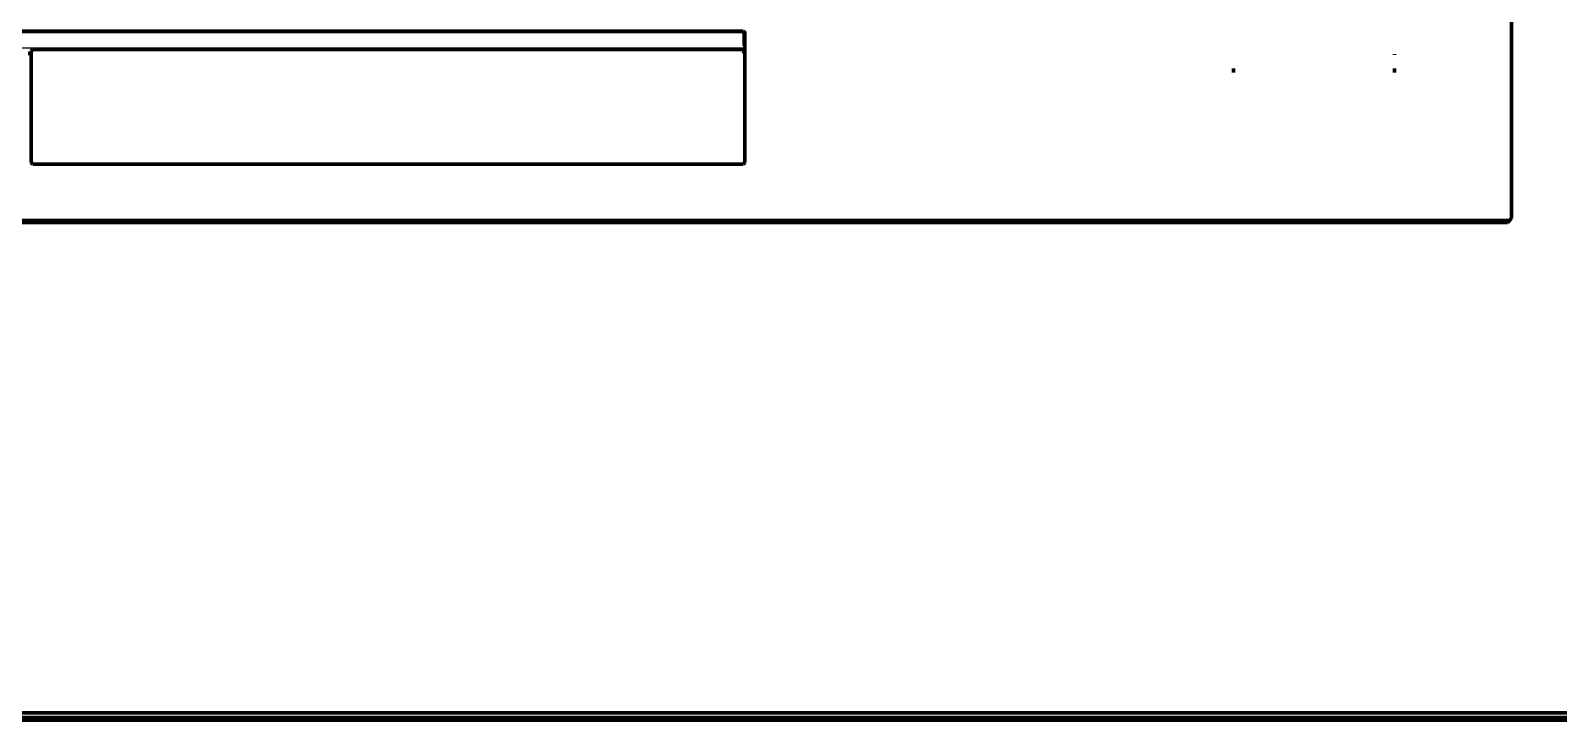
# Model space of a CAD drawing. Header units: millimetres. Extents: x 4307 to 31003, y 2809 to 20009.
# Drawn here: x 10161.6 to 10291.6, y 9454 to 9512.6 of the extents above; entities that cross this region are included whole.
import ezdxf

# ---------------------------------------------------------------- set-up
doc = ezdxf.new("R2010")
doc.units = ezdxf.units.MM
doc.layers.add('ProfileEdges', color=7, linetype='Continuous')

msp = doc.modelspace()

# ---------------------------------------------------------------- linework, layer by layer
for p, q in [((10020.43, 9512.47), (10222.2, 9512.47)), ((10222.2, 9511.33), (10222.2, 9512.47)), ((10222.2, 9511.14), (10020.43, 9511.14)), ((10222.2, 9511.04), (10222.2, 9511.14)), ((10222.2, 9510.7), (10222.2, 9511.04))]:
    msp.add_line(p, q)
at = {"layer": 'ProfileEdges', "lineweight": 211}
for p, q in [((10287.6, 9611.97), (10287.6, 9496.7)), ((10222.2, 9512.6), (10020.43, 9512.6)), ((10222.2, 9512.6), (10222.34, 9512.45)), ((10222.34, 9512.55), (10222.34, 9512.45)), ((10222.34, 9512.45), (10222.34, 9510.88)), ((10161.35, 9510.7), (10161.62, 9510.7)), ((10161.76, 9511.04), (10161.62, 9510.89)), ((10161.62, 9510.7), (10161.62, 9510.89)), ((10161.62, 9510.7), (10161.76, 9510.7)), ((10161.62, 9510.7), (10161.62, 9501.43)), ((10161.76, 9511.04), (10222.2, 9511.04)), ((10222.2, 9511.04), (10222.34, 9510.88)), ((10222.2, 9510.7), (10222.34, 9510.88)), ((10222.34, 9501.43), (10222.34, 9510.88)), ((10277.65, 9510.58), (10277.65, 9510.63)), ((10263.94, 9509.42), (10263.94, 9509.07)), ((10277.65, 9509.08), (10277.65, 9509.42)), ((10161.62, 9501.43), (10161.76, 9501.29)), ((10161.76, 9501.29), (10222.2, 9501.29)), ((10222.2, 9501.29), (10222.34, 9501.43)), ((9988.2, 9496.5), (10287.42, 9496.5)), ((10287.25, 9496.32), (9988.37, 9496.32)), ((10287.42, 9496.5), (10287.25, 9496.32)), ((10287.42, 9496.5), (10287.6, 9496.7)), ((10442.46, 9453.99), (9975.7, 9454)), ((10460.82, 9454.62), (9975.77, 9454.62)), ((9994.14, 9454.22), (10442.44, 9454.22))]:
    msp.add_line(p, q, dxfattribs=at)

doc.saveas('drawing.dxf')
